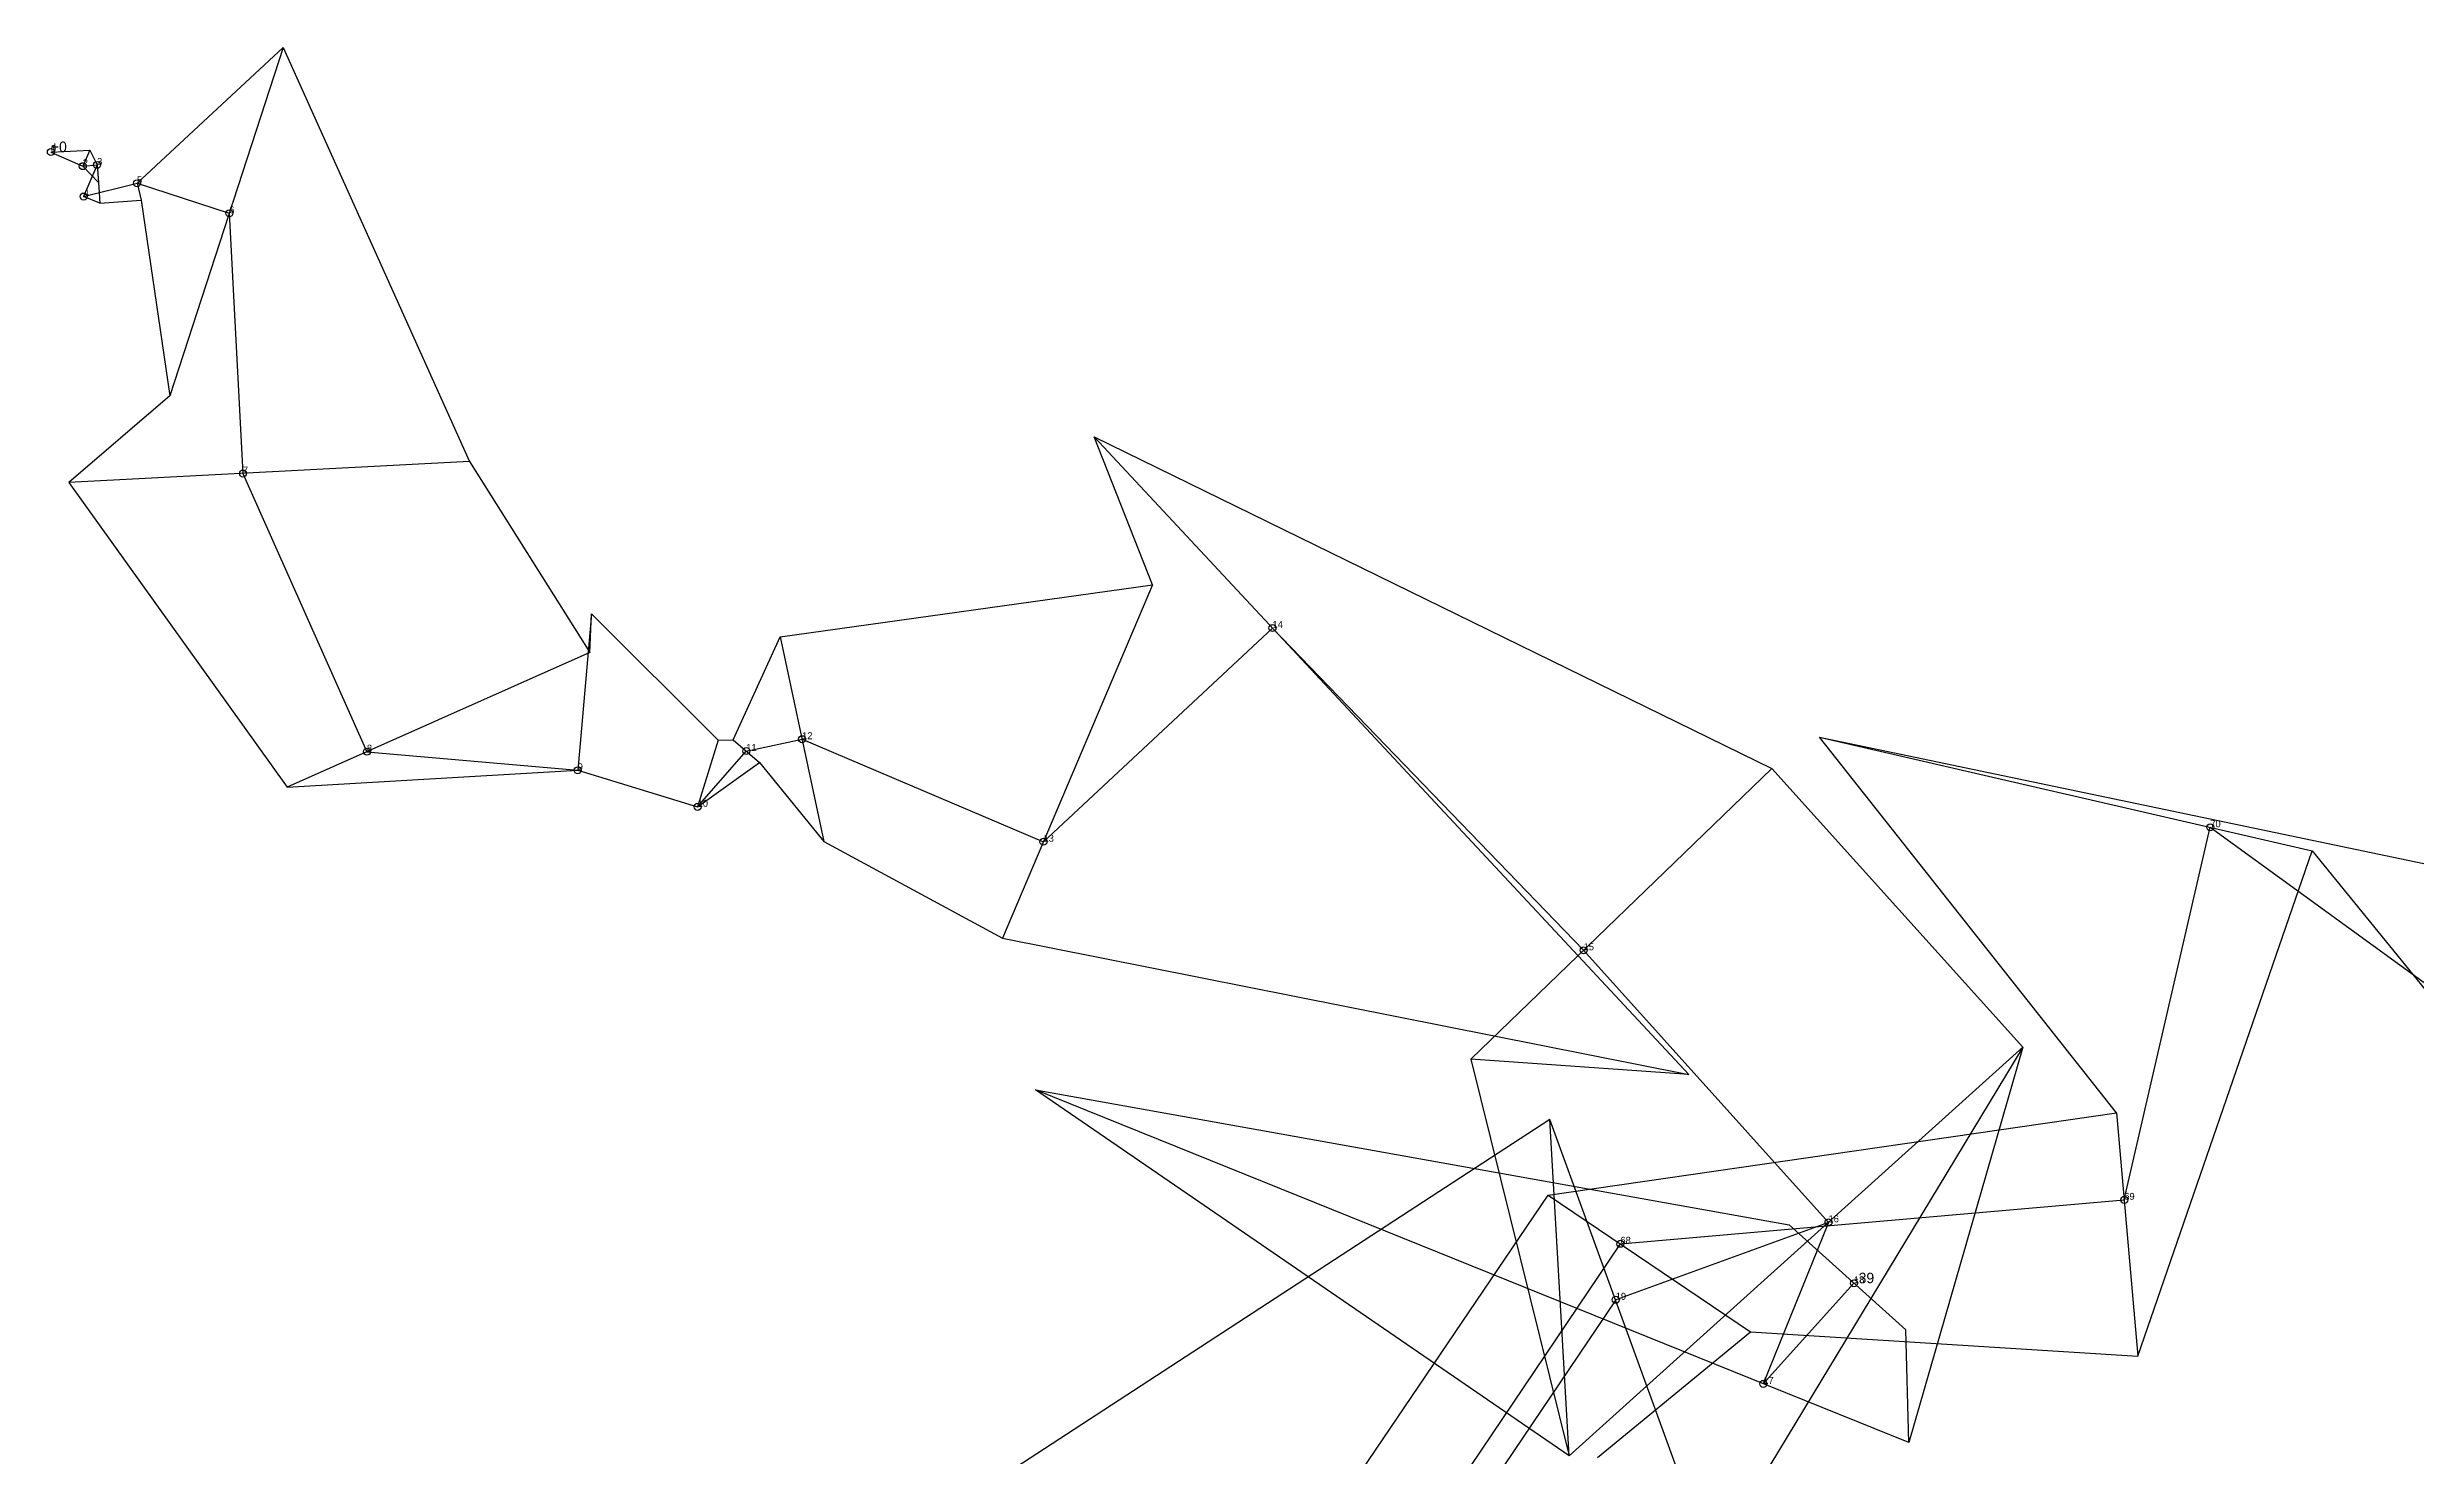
# Model space of a CAD drawing. Extents: x 0 to 495, y -267 to 6.
# Drawn here: x -0.2 to 135.6, y -74.8 to 6 of the extents above; entities that cross this region are included whole.
import ezdxf

# ---------------------------------------------------------------- set-up
doc = ezdxf.new("R2010")
doc.units = 0
for name, color, linetype in [('CHEMINEMENTS', 1, 'CONTINUOUS'), ('CONTOURS_LARGEURS', 3, 'CONTINUOUS'), ('LARGEURS', 4, 'CONTINUOUS'), ('POINTS', 6, 'CONTINUOUS'), ('PROFONDEURS', 2, 'CONTINUOUS'), ('STATIONS', 7, 'CONTINUOUS')]:
    doc.layers.add(name, color=color, linetype=linetype)

msp = doc.modelspace()

# ---------------------------------------------------------------- linework, layer by layer
at = {"layer": 'CHEMINEMENTS'}
for p, q in [((0, 0), (0, 0)), ((0, 0), (0, 0)), ((0, 0), (1.83, -0.81)), ((1.83, -0.81), (2.65, -0.74)), ((2.65, -0.74), (1.88, -2.55)), ((1.88, -2.55), (4.94, -1.79)), ((4.94, -1.79), (10.23, -3.51)), ((10.23, -3.51), (11.01, -18.43)), ((11.01, -18.43), (18.12, -34.38)), ((56.91, -39.54), (70.04, -27.29)), ((70.04, -27.29), (87.88, -45.76)), ((39.87, -34.34), (43.07, -33.66)), ((43.07, -33.66), (56.91, -39.54)), ((18.12, -34.38), (30.21, -35.44)), ((37.08, -37.54), (39.87, -34.34)), ((30.21, -35.44), (37.08, -37.54)), ((118.88, -60.07), (123.81, -38.71)), ((123.81, -38.71), (144.52, -53.76)), ((87.88, -45.76), (101.92, -61.36)), ((89.99, -62.59), (118.88, -60.07)), ((101.92, -61.36), (89.72, -65.8)), ((101.92, -61.36), (98.18, -70.62)), ((80.8, -76.23), (89.99, -62.59)), ((98.18, -70.62), (103.38, -64.85)), ((89.72, -65.8), (69.41, -95.91))]:
    msp.add_line(p, q, dxfattribs=at)
at = {"layer": 'CONTOURS_LARGEURS'}
for p, q in [((4.94, -1.79), (13.32, 6)), ((13.32, 6), (24, -17.75)), ((0, 0), (2.23, 0.1)), ((0, 0), (0, 0)), ((0, 0), (0, 0)), ((0, 0), (0, 0)), ((0, 0), (0, 0)), ((0, 0), (1.83, -0.81)), ((2.23, 0.1), (2.65, -0.74)), ((1.83, -0.81), (2.74, -1.74)), ((2.65, -0.74), (1.88, -2.55)), ((1.88, -2.55), (4.94, -1.79)), ((2.74, -1.74), (2.8, -2.94)), ((2.8, -2.94), (5.18, -2.76)), ((5.18, -2.76), (6.83, -13.97)), ((6.83, -13.97), (1.03, -18.95)), ((63.16, -24.81), (59.81, -16.32)), ((59.81, -16.32), (98.67, -35.34)), ((1.03, -18.95), (13.55, -36.42)), ((24, -17.75), (30.91, -28.69)), ((41.82, -27.79), (63.16, -24.81)), ((30.91, -28.69), (30.99, -26.47)), ((30.99, -26.47), (38.25, -33.72)), ((39.11, -33.69), (41.82, -27.79)), ((38.25, -33.72), (39.11, -33.69)), ((118.44, -55.09), (101.4, -33.54)), ((101.4, -33.54), (151.58, -44.05)), ((37.08, -37.54), (40.62, -35)), ((40.62, -35), (44.32, -39.53)), ((13.55, -36.42), (30.21, -35.44)), ((30.21, -35.44), (37.08, -37.54)), ((98.67, -35.34), (113.07, -51.32)), ((44.32, -39.53), (54.57, -45.06)), ((119.66, -69.03), (129.65, -40.06)), ((129.65, -40.06), (142.76, -56.19)), ((54.57, -45.06), (93.91, -52.89)), ((113.07, -51.32), (95.19, -80.84)), ((113.07, -51.32), (106.53, -73.99)), ((93.91, -52.89), (81.41, -52.01)), ((81.41, -52.01), (87.06, -74.74)), ((87.06, -74.74), (56.46, -53.76)), ((56.46, -53.76), (99.66, -61.5)), ((85.95, -55.47), (47.02, -80.82)), ((85.85, -59.8), (118.44, -55.09)), ((87.06, -74.74), (85.95, -55.47)), ((73.9, -77.44), (85.85, -59.8)), ((99.66, -61.5), (106.35, -67.53)), ((88.68, -74.84), (97.45, -67.63)), ((97.45, -67.63), (119.66, -69.03)), ((106.53, -73.99), (106.35, -67.53))]:
    msp.add_line(p, q, dxfattribs=at)
at = {"layer": 'LARGEURS'}
for p, q in [((13.32, 6), (6.83, -13.97)), ((0, 0), (0, 0)), ((0, 0), (0, 0)), ((2.23, 0.1), (1.83, -0.81)), ((2.65, -0.74), (2.74, -1.74)), ((2.8, -2.94), (1.88, -2.55)), ((4.94, -1.79), (5.18, -2.76)), ((59.81, -16.32), (93.91, -52.89)), ((24, -17.75), (1.03, -18.95)), ((63.16, -24.81), (54.57, -45.06)), ((30.99, -26.47), (30.21, -35.44)), ((41.82, -27.79), (44.32, -39.53)), ((30.91, -28.69), (13.55, -36.42)), ((38.25, -33.72), (37.08, -37.54)), ((39.11, -33.69), (40.62, -35)), ((101.4, -33.54), (129.65, -40.06)), ((98.67, -35.34), (81.41, -52.01)), ((113.07, -51.32), (87.06, -74.74)), ((106.53, -73.99), (56.46, -53.76)), ((95.19, -80.84), (85.95, -55.47)), ((118.44, -55.09), (119.66, -69.03)), ((85.85, -59.8), (97.45, -67.63)), ((99.66, -61.5), (106.35, -67.53))]:
    msp.add_line(p, q, dxfattribs=at)
at = {"layer": 'POINTS'}
for centre in [(0, 0), (0, 0), (1.83, -0.81), (2.65, -0.74), (1.88, -2.55), (4.94, -1.79), (10.23, -3.51), (11.01, -18.43), (70.04, -27.29), (43.07, -33.66), (18.12, -34.38), (30.21, -35.44), (39.87, -34.34), (37.08, -37.54), (56.91, -39.54), (123.81, -38.71), (87.88, -45.76), (118.88, -60.07), (89.99, -62.59), (101.92, -61.36), (103.38, -64.85), (89.72, -65.8), (98.18, -70.62)]:
    msp.add_circle(centre, 0.2, dxfattribs=at)

# ---------------------------------------------------------------- texts
at = {"layer": 'PROFONDEURS'}
for s, p in [('+0', (0, 0)), ('-39', (103.38, -64.85))]:
    msp.add_text(s, height=0.6, dxfattribs=at).set_placement(p)
at = {"layer": 'STATIONS'}
for s, p in [('0', (0, 0)), ('1', (0, 0)), ('2', (1.83, -0.81)), ('3', (2.65, -0.74)), ('4', (1.88, -2.55)), ('5', (4.94, -1.79)), ('6', (10.23, -3.51)), ('7', (11.01, -18.43)), ('14', (70.04, -27.29)), ('11', (39.87, -34.34)), ('12', (43.07, -33.66)), ('8', (18.12, -34.38)), ('9', (30.21, -35.44)), ('10', (37.08, -37.54)), ('13', (56.91, -39.54)), ('70', (123.81, -38.71)), ('15', (87.88, -45.76)), ('69', (118.88, -60.07)), ('16', (101.92, -61.36)), ('68', (89.99, -62.59)), ('18', (103.38, -64.85)), ('19', (89.72, -65.8)), ('17', (98.18, -70.62))]:
    msp.add_text(s, height=0.4, dxfattribs=at).set_placement(p)

doc.saveas('drawing.dxf')
